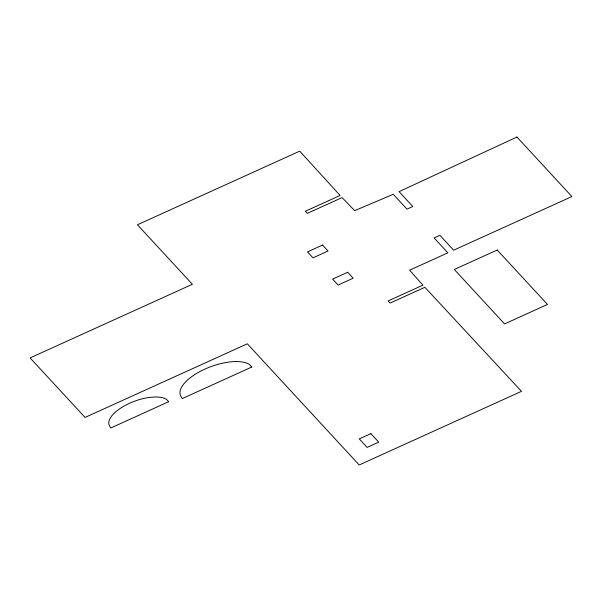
<?xml version="1.0" encoding="UTF-8"?>
<svg xmlns="http://www.w3.org/2000/svg" width="602" height="602" viewBox="0 0 602 602"><rect width="100%" height="100%" fill="white"/><g stroke="black" fill="none" stroke-linecap="round" stroke-linejoin="round"><path stroke-width="0.9" d="M516.952 137.038L399.073 191.639L412.806 206.516L407.012 209.15L393.272 194.273L354.668 210.662L342.071 197.599L307.291 213.371L305.334 211.249L340.107 195.469L299.721 151.147L137.437 224.772L192.384 284.287L30.1 357.912L85.048 417.427L247.332 343.802L359.191 464.962L521.475 391.338L424.884 287.297L390.111 303.069L388.147 300.947L422.92 285.167L409.616 270.178L447.865 252.825L434.132 237.948L439.927 235.314L453.667 250.199L571.9 196.553L516.952 137.038M322.559 245.052L307.494 251.884L312.987 257.837L328.052 251.004L322.559 245.052M347.678 272.255L332.613 279.095L338.106 285.047L353.171 278.207L347.678 272.255M497.222 250.011L454.314 269.47L504.574 323.914L547.481 304.446L497.222 250.011M168.688 401.715L110.73 428.007L109.195 425.223A32.215 13.568 -20.2 0 1 129.543 403.272A32.215 13.568 -20.2 0 1 166.445 399.254L168.688 401.715M251.794 367.024L182.24 398.584L180.48 395.431A38.656 16.277 -20.2 0 1 204.891 369.094A38.656 16.277 -20.2 0 1 249.168 364.263L251.794 367.024M370.862 433.643L359.274 438.903L367.122 447.406L378.711 442.146L370.862 433.643"/></g></svg>
